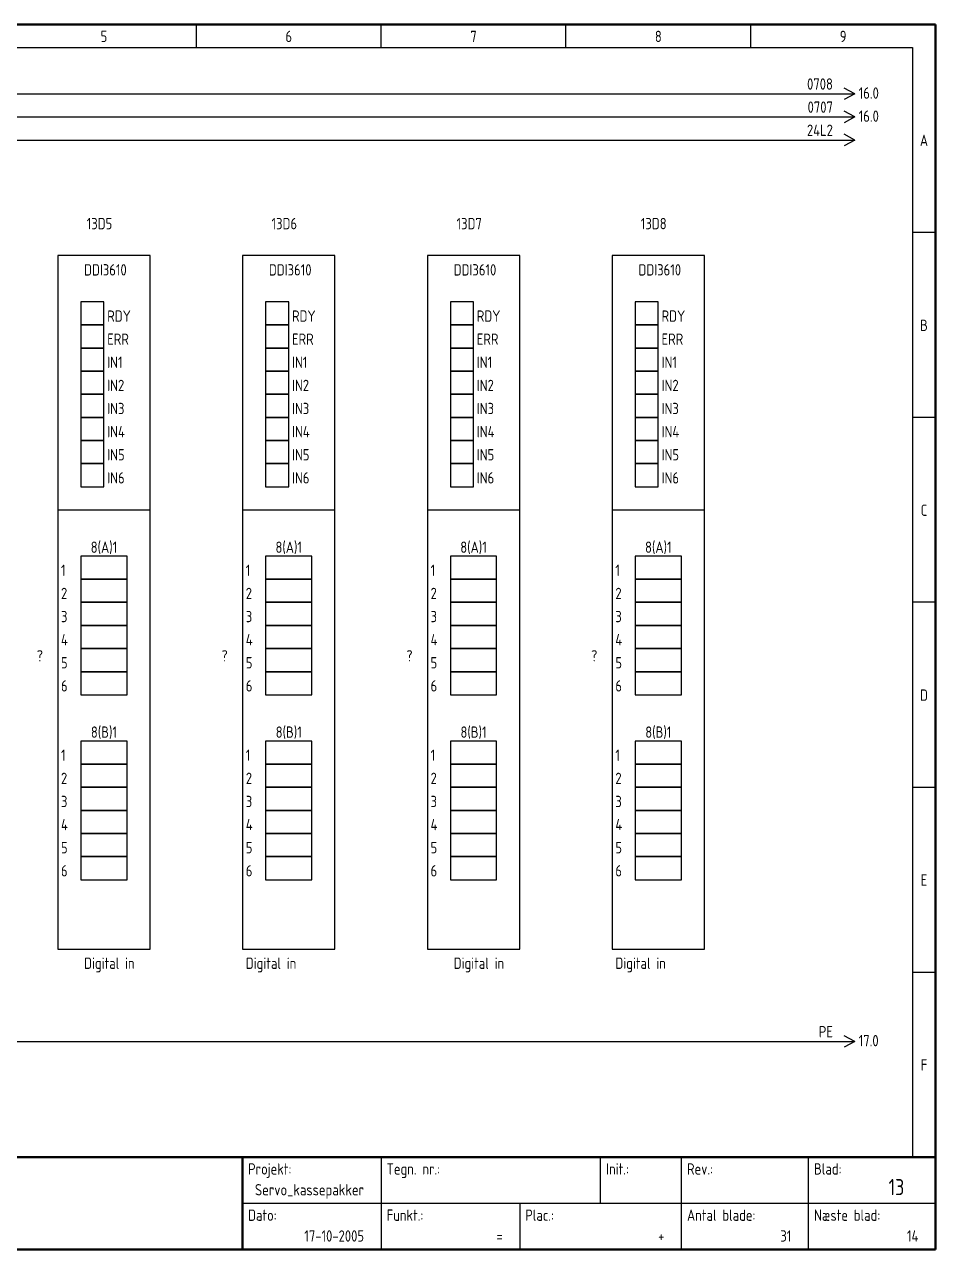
# Model space of a CAD drawing. Header units: millimetres. Extents: x 10 to 410, y 10 to 275.
# Drawn here: x 212.8 to 410, y 10 to 275 of the extents above; entities that cross this region are included whole.
import ezdxf
from ezdxf.enums import TextEntityAlignment as Align

# ---------------------------------------------------------------- set-up
doc = ezdxf.new("R2010")
doc.units = ezdxf.units.MM
doc.linetypes.add('Caddy_Solid', pattern=[0])
doc.styles.add('Caddy_Vectorfont1p', font='isocp___.ttf', dxfattribs={"width": 0.9})

# ---------------------------------------------------------------- blocks, each defined once
blk = doc.blocks.new('Blk1')
at = {"linetype": 'Caddy_Solid', "lineweight": 50}
for p, q in [((10, 275), (410, 275)), ((410, 275), (410, 10)), ((10, 30), (410, 30)), ((260, 30), (260, 10)), ((410, 10), (10, 10))]:
    blk.add_line(p, q, dxfattribs=at)
at = {"linetype": 'Caddy_Solid', "lineweight": 25}
for p, q in [((250, 270), (250, 275)), ((290, 270), (290, 275)), ((330, 270), (330, 275)), ((370, 270), (370, 275)), ((15, 270), (405, 270)), ((405, 270), (405, 30)), ((410, 230), (405, 230)), ((410, 190), (405, 190)), ((410, 150), (405, 150)), ((405, 110), (410, 110)), ((405, 70), (410, 70)), ((290, 30), (290, 10)), ((337.5, 20), (337.5, 30)), ((355, 20), (355, 30)), ((382.5, 20), (382.5, 30)), ((405, 30), (410, 30)), ((260, 20), (410, 20)), ((320, 20), (320, 10)), ((355, 10), (355, 20)), ((382.5, 10), (382.5, 20))]:
    blk.add_line(p, q, dxfattribs=at)
at = {"lineweight": 25, "style": 'Caddy_Vectorfont1p', "width": 0.9}
for s, p in [('5', (230, 271.2)), ('6', (270, 271.2)), ('7', (310, 271.2)), ('8', (350, 271.2)), ('9', (390, 271.2)), ('A', (407.5, 248.7)), ('B', (407.5, 208.7)), ('C', (407.5, 168.7)), ('D', (407.5, 128.7)), ('E', (407.5, 88.7)), ('F', (407.5, 48.7))]:
    blk.add_text(s, height=2.45, dxfattribs=at).set_placement(p, align=Align.CENTER)
for s, p in [('Projekt:', (261.2, 26.2)), ('Tegn. nr.:', (291.2, 26.2)), ('Init.:', (338.7, 26.2)), ('Rev.:', (356.2, 26.2)), ('Blad:', (383.7, 26.2)), ('Dato:', (261.2, 16.2)), ('Funkt.:', (291.2, 16.2)), ('Plac.:', (321.2, 16.2)), ('Antal blade:', (356.2, 16.2)), ('Næste blad:', (383.7, 16.2))]:
    blk.add_text(s, height=2.45, dxfattribs=at).set_placement(p)
for s, p in [('Servo_kassepakker', (286.3, 21.7)), ('17-10-2005', (286.3, 11.7)), ('+', (351.3, 11.7)), ('31', (378.8, 11.7)), ('14', (406.3, 11.7)), ('=', (316.3, 11.7))]:
    blk.add_text(s, height=2.45, dxfattribs=at).set_placement(p, align=Align.RIGHT)
at = {"lineweight": 35, "style": 'Caddy_Vectorfont1p', "width": 0.9}
blk.add_text('13', height=3.5, dxfattribs=at).set_placement((403.25, 21.75), align=Align.RIGHT)
blk = doc.blocks.new('Blk14')
at = {"linetype": 'Caddy_Solid', "lineweight": 25}
for q in [(390.25, 261.25), (390.25, 258.75)]:
    blk.add_line((392.5, 260), q, dxfattribs=at)
at = {"lineweight": 25, "style": 'Caddy_Vectorfont1p', "width": 0.9, "flags": 1}
for tag, p in [('$TAG140020', (387.79, 267.9)), ('$TAG140050', (387.79, 264.4))]:
    blk.add_attdef(tag, text='', height=2.45, dxfattribs=at).set_placement(p, align=Align.RIGHT)
at = {"lineweight": 25, "style": 'Caddy_Vectorfont1p', "width": 0.9}
blk.add_attdef('$TAG160010', text='', height=2.45, dxfattribs=at).set_placement((387.79, 260.9), align=Align.RIGHT)
blk.add_attdef('$TAG160500', (393.37, 258.95), '', height=2.45, dxfattribs=at)
blk = doc.blocks.new('Blk22')
at = {"linetype": 'Caddy_Solid', "lineweight": 25}
for q in [(390.25, 256.25), (390.25, 253.75)]:
    blk.add_line((392.5, 255), q, dxfattribs=at)
at = {"lineweight": 25, "style": 'Caddy_Vectorfont1p', "width": 0.9, "flags": 1}
for tag, p in [('$TAG140020', (387.79, 262.9)), ('$TAG140050', (387.79, 259.4))]:
    blk.add_attdef(tag, text='', height=2.45, dxfattribs=at).set_placement(p, align=Align.RIGHT)
at = {"lineweight": 25, "style": 'Caddy_Vectorfont1p', "width": 0.9}
blk.add_attdef('$TAG160010', text='', height=2.45, dxfattribs=at).set_placement((387.79, 255.9), align=Align.RIGHT)
blk.add_attdef('$TAG160500', (393.37, 253.95), '', height=2.45, dxfattribs=at)
blk = doc.blocks.new('Blk29')
at = {"linetype": 'Caddy_Solid', "lineweight": 25}
for q in [(390.25, 56.25), (390.25, 53.75)]:
    blk.add_line((392.5, 55), q, dxfattribs=at)
at = {"lineweight": 25, "style": 'Caddy_Vectorfont1p', "width": 0.9, "flags": 1}
for tag, p in [('$TAG140020', (387.79, 62.9)), ('$TAG140050', (387.79, 59.4))]:
    blk.add_attdef(tag, text='', height=2.45, dxfattribs=at).set_placement(p, align=Align.RIGHT)
at = {"lineweight": 25, "style": 'Caddy_Vectorfont1p', "width": 0.9}
blk.add_attdef('$TAG160010', text='', height=2.45, dxfattribs=at).set_placement((387.79, 55.9), align=Align.RIGHT)
blk.add_attdef('$TAG160500', (393.37, 53.95), '', height=2.45, dxfattribs=at)
blk = doc.blocks.new('Blk53')
at = {"linetype": 'Caddy_Solid', "lineweight": 25}
for p, q in [((230, 215), (225, 215)), ((225, 215), (225, 210)), ((230, 210), (230, 215)), ((225, 210), (230, 210))]:
    blk.add_line(p, q, dxfattribs=at)
blk = doc.blocks.new('Blk54')
at = {"linetype": 'Caddy_Solid', "lineweight": 25}
for p, q in [((230, 210), (225, 210)), ((225, 210), (225, 205)), ((230, 205), (230, 210)), ((225, 205), (230, 205))]:
    blk.add_line(p, q, dxfattribs=at)
blk = doc.blocks.new('Blk55')
at = {"linetype": 'Caddy_Solid', "lineweight": 25}
for p, q in [((230, 205), (225, 205)), ((225, 205), (225, 200)), ((230, 200), (230, 205)), ((225, 200), (230, 200))]:
    blk.add_line(p, q, dxfattribs=at)
blk = doc.blocks.new('Blk56')
at = {"linetype": 'Caddy_Solid', "lineweight": 25}
for p, q in [((230, 200), (225, 200)), ((225, 200), (225, 195)), ((230, 195), (230, 200)), ((225, 195), (230, 195))]:
    blk.add_line(p, q, dxfattribs=at)
blk = doc.blocks.new('Blk57')
at = {"linetype": 'Caddy_Solid', "lineweight": 25}
for p, q in [((230, 195), (225, 195)), ((225, 195), (225, 190)), ((230, 190), (230, 195)), ((225, 190), (230, 190))]:
    blk.add_line(p, q, dxfattribs=at)
blk = doc.blocks.new('Blk58')
at = {"linetype": 'Caddy_Solid', "lineweight": 25}
for p, q in [((230, 190), (225, 190)), ((225, 190), (225, 185)), ((230, 185), (230, 190)), ((225, 185), (230, 185))]:
    blk.add_line(p, q, dxfattribs=at)
blk = doc.blocks.new('Blk59')
at = {"linetype": 'Caddy_Solid', "lineweight": 25}
for p, q in [((230, 185), (225, 185)), ((225, 185), (225, 180)), ((230, 180), (230, 185)), ((225, 180), (230, 180))]:
    blk.add_line(p, q, dxfattribs=at)
blk = doc.blocks.new('Blk60')
at = {"linetype": 'Caddy_Solid', "lineweight": 25}
for p, q in [((230, 180), (225, 180)), ((225, 180), (225, 175)), ((230, 175), (230, 180)), ((225, 175), (230, 175))]:
    blk.add_line(p, q, dxfattribs=at)
blk = doc.blocks.new('Blk61')
at = {"linetype": 'Caddy_Solid', "lineweight": 25}
for p, q in [((240, 225), (220, 225)), ((220, 225), (220, 75)), ((240, 75), (240, 225)), ((220, 75), (240, 75))]:
    blk.add_line(p, q, dxfattribs=at)
blk = doc.blocks.new('Blk62')
at = {"linetype": 'Caddy_Solid', "lineweight": 25}
for p, q in [((235, 160), (225, 160)), ((225, 160), (225, 155)), ((235, 155), (235, 160)), ((225, 155), (235, 155))]:
    blk.add_line(p, q, dxfattribs=at)
blk = doc.blocks.new('Blk63')
at = {"linetype": 'Caddy_Solid', "lineweight": 25}
for p, q in [((235, 155), (225, 155)), ((225, 155), (225, 150)), ((235, 150), (235, 155)), ((225, 150), (235, 150))]:
    blk.add_line(p, q, dxfattribs=at)
blk = doc.blocks.new('Blk64')
at = {"linetype": 'Caddy_Solid', "lineweight": 25}
for p, q in [((235, 150), (225, 150)), ((225, 150), (225, 145)), ((235, 145), (235, 150)), ((225, 145), (235, 145))]:
    blk.add_line(p, q, dxfattribs=at)
blk = doc.blocks.new('Blk65')
at = {"linetype": 'Caddy_Solid', "lineweight": 25}
for p, q in [((235, 145), (225, 145)), ((225, 145), (225, 140)), ((235, 140), (235, 145)), ((225, 140), (235, 140))]:
    blk.add_line(p, q, dxfattribs=at)
blk = doc.blocks.new('Blk66')
at = {"linetype": 'Caddy_Solid', "lineweight": 25}
for p, q in [((235, 140), (225, 140)), ((225, 140), (225, 135)), ((235, 135), (235, 140)), ((225, 135), (235, 135))]:
    blk.add_line(p, q, dxfattribs=at)
blk = doc.blocks.new('Blk67')
at = {"linetype": 'Caddy_Solid', "lineweight": 25}
for p, q in [((235, 135), (225, 135)), ((225, 135), (225, 130)), ((235, 130), (235, 135)), ((225, 130), (235, 130))]:
    blk.add_line(p, q, dxfattribs=at)
blk = doc.blocks.new('Blk68')
at = {"linetype": 'Caddy_Solid', "lineweight": 25}
for p, q in [((235, 120), (225, 120)), ((225, 120), (225, 115)), ((235, 115), (235, 120)), ((225, 115), (235, 115))]:
    blk.add_line(p, q, dxfattribs=at)
blk = doc.blocks.new('Blk69')
at = {"linetype": 'Caddy_Solid', "lineweight": 25}
for p, q in [((235, 115), (225, 115)), ((225, 115), (225, 110)), ((235, 110), (235, 115)), ((225, 110), (235, 110))]:
    blk.add_line(p, q, dxfattribs=at)
blk = doc.blocks.new('Blk70')
at = {"linetype": 'Caddy_Solid', "lineweight": 25}
for p, q in [((235, 110), (225, 110)), ((225, 110), (225, 105)), ((235, 105), (235, 110)), ((225, 105), (235, 105))]:
    blk.add_line(p, q, dxfattribs=at)
blk = doc.blocks.new('Blk71')
at = {"linetype": 'Caddy_Solid', "lineweight": 25}
for p, q in [((235, 105), (225, 105)), ((225, 105), (225, 100)), ((235, 100), (235, 105)), ((225, 100), (235, 100))]:
    blk.add_line(p, q, dxfattribs=at)
blk = doc.blocks.new('Blk72')
at = {"linetype": 'Caddy_Solid', "lineweight": 25}
for p, q in [((235, 100), (225, 100)), ((225, 100), (225, 95)), ((235, 95), (235, 100)), ((225, 95), (235, 95))]:
    blk.add_line(p, q, dxfattribs=at)
blk = doc.blocks.new('Blk73')
at = {"linetype": 'Caddy_Solid', "lineweight": 25}
for p, q in [((235, 95), (225, 95)), ((225, 95), (225, 90)), ((235, 90), (235, 95)), ((225, 90), (235, 90))]:
    blk.add_line(p, q, dxfattribs=at)
blk = doc.blocks.new('Blk52')
at = {"linetype": 'Caddy_Solid', "lineweight": 25}
blk.add_line((220, 170), (240, 170), dxfattribs=at)
for name in ['Blk61', 'Blk53', 'Blk54', 'Blk55', 'Blk56', 'Blk57', 'Blk58', 'Blk59', 'Blk60', 'Blk62', 'Blk63', 'Blk64', 'Blk65', 'Blk66', 'Blk67', 'Blk68', 'Blk69', 'Blk70', 'Blk71', 'Blk72', 'Blk73']:
    blk.add_blockref(name, (0, 0, 1))
at = {"lineweight": 25, "style": 'Caddy_Vectorfont1p', "width": 0.9}
for s, p in [('DDI3610', (225.7, 220.7)), ('RDY', (230.7, 210.7)), ('ERR', (230.7, 205.7)), ('IN1', (230.7, 200.7)), ('IN2', (230.7, 195.7)), ('IN3', (230.7, 190.7)), ('IN4', (230.7, 185.7)), ('IN5', (230.7, 180.7)), ('IN6', (230.7, 175.7)), ('1', (220.7, 155.7)), ('2', (220.7, 150.7)), ('3', (220.7, 145.7)), ('4', (220.7, 140.7)), ('5', (220.7, 135.7)), ('6', (220.7, 130.7)), ('1', (220.7, 115.7)), ('2', (220.7, 110.7)), ('3', (220.7, 105.7)), ('4', (220.7, 100.7)), ('5', (220.7, 95.7)), ('6', (220.7, 90.7))]:
    blk.add_text(s, height=2.45, dxfattribs=at).set_placement(p)
for s, p in [('8(A)1', (230, 160.7)), ('8(B)1', (230, 120.7))]:
    blk.add_text(s, height=2.45, dxfattribs=at).set_placement(p, align=Align.CENTER)
for tag, p in [('$TAG160010', (231.8, 230.7)), ('$TAG160030', (208.7, 147.05)), ('$TAG160030', (210.27, 147.05)), ('$TAG175100', (216.8, 147.2)), ('$TAG175110', (216.8, 143.7)), ('$TAG175120', (216.8, 140.7)), ('$TAG160500', (216.8, 137.2))]:
    blk.add_attdef(tag, text='', height=2.45, dxfattribs=at).set_placement(p, align=Align.RIGHT)
at = {"lineweight": 25, "style": 'Caddy_Vectorfont1p', "width": 0.9, "flags": 1}
for tag, p in [('$TAG140020', (216.8, 157.7)), ('$TAG140050', (216.8, 154.2)), ('$TAG160040', (208.7, 143.55))]:
    blk.add_attdef(tag, text='', height=2.45, dxfattribs=at).set_placement(p, align=Align.RIGHT)
blk = doc.blocks.new('Blk75')
at = {"linetype": 'Caddy_Solid', "lineweight": 25}
for q in [(390.25, 251.25), (390.25, 248.75)]:
    blk.add_line((392.5, 250), q, dxfattribs=at)
at = {"lineweight": 25, "style": 'Caddy_Vectorfont1p', "width": 0.9, "flags": 1}
for tag, p in [('$TAG140020', (387.79, 257.9)), ('$TAG140050', (387.79, 254.4))]:
    blk.add_attdef(tag, text='', height=2.45, dxfattribs=at).set_placement(p, align=Align.RIGHT)
at = {"lineweight": 25, "style": 'Caddy_Vectorfont1p', "width": 0.9}
blk.add_attdef('$TAG160010', text='', height=2.45, dxfattribs=at).set_placement((387.79, 250.9), align=Align.RIGHT)
blk.add_attdef('$TAG160500', (393.37, 248.95), '', height=2.45, dxfattribs=at)
blk = doc.blocks.new('Blk77')
at = {"linetype": 'Caddy_Solid', "lineweight": 25}
for p, q in [((270, 215), (265, 215)), ((265, 215), (265, 210)), ((270, 210), (270, 215)), ((265, 210), (270, 210))]:
    blk.add_line(p, q, dxfattribs=at)
blk = doc.blocks.new('Blk78')
at = {"linetype": 'Caddy_Solid', "lineweight": 25}
for p, q in [((270, 210), (265, 210)), ((265, 210), (265, 205)), ((270, 205), (270, 210)), ((265, 205), (270, 205))]:
    blk.add_line(p, q, dxfattribs=at)
blk = doc.blocks.new('Blk79')
at = {"linetype": 'Caddy_Solid', "lineweight": 25}
for p, q in [((270, 205), (265, 205)), ((265, 205), (265, 200)), ((270, 200), (270, 205)), ((265, 200), (270, 200))]:
    blk.add_line(p, q, dxfattribs=at)
blk = doc.blocks.new('Blk80')
at = {"linetype": 'Caddy_Solid', "lineweight": 25}
for p, q in [((270, 200), (265, 200)), ((265, 200), (265, 195)), ((270, 195), (270, 200)), ((265, 195), (270, 195))]:
    blk.add_line(p, q, dxfattribs=at)
blk = doc.blocks.new('Blk81')
at = {"linetype": 'Caddy_Solid', "lineweight": 25}
for p, q in [((270, 195), (265, 195)), ((265, 195), (265, 190)), ((270, 190), (270, 195)), ((265, 190), (270, 190))]:
    blk.add_line(p, q, dxfattribs=at)
blk = doc.blocks.new('Blk82')
at = {"linetype": 'Caddy_Solid', "lineweight": 25}
for p, q in [((270, 190), (265, 190)), ((265, 190), (265, 185)), ((270, 185), (270, 190)), ((265, 185), (270, 185))]:
    blk.add_line(p, q, dxfattribs=at)
blk = doc.blocks.new('Blk83')
at = {"linetype": 'Caddy_Solid', "lineweight": 25}
for p, q in [((270, 185), (265, 185)), ((265, 185), (265, 180)), ((270, 180), (270, 185)), ((265, 180), (270, 180))]:
    blk.add_line(p, q, dxfattribs=at)
blk = doc.blocks.new('Blk84')
at = {"linetype": 'Caddy_Solid', "lineweight": 25}
for p, q in [((270, 180), (265, 180)), ((265, 180), (265, 175)), ((270, 175), (270, 180)), ((265, 175), (270, 175))]:
    blk.add_line(p, q, dxfattribs=at)
blk = doc.blocks.new('Blk85')
at = {"linetype": 'Caddy_Solid', "lineweight": 25}
for p, q in [((280, 225), (260, 225)), ((260, 225), (260, 75)), ((280, 75), (280, 225)), ((260, 75), (280, 75))]:
    blk.add_line(p, q, dxfattribs=at)
blk = doc.blocks.new('Blk86')
at = {"linetype": 'Caddy_Solid', "lineweight": 25}
for p, q in [((275, 160), (265, 160)), ((265, 160), (265, 155)), ((275, 155), (275, 160)), ((265, 155), (275, 155))]:
    blk.add_line(p, q, dxfattribs=at)
blk = doc.blocks.new('Blk87')
at = {"linetype": 'Caddy_Solid', "lineweight": 25}
for p, q in [((275, 155), (265, 155)), ((265, 155), (265, 150)), ((275, 150), (275, 155)), ((265, 150), (275, 150))]:
    blk.add_line(p, q, dxfattribs=at)
blk = doc.blocks.new('Blk88')
at = {"linetype": 'Caddy_Solid', "lineweight": 25}
for p, q in [((275, 150), (265, 150)), ((265, 150), (265, 145)), ((275, 145), (275, 150)), ((265, 145), (275, 145))]:
    blk.add_line(p, q, dxfattribs=at)
blk = doc.blocks.new('Blk89')
at = {"linetype": 'Caddy_Solid', "lineweight": 25}
for p, q in [((275, 145), (265, 145)), ((265, 145), (265, 140)), ((275, 140), (275, 145)), ((265, 140), (275, 140))]:
    blk.add_line(p, q, dxfattribs=at)
blk = doc.blocks.new('Blk90')
at = {"linetype": 'Caddy_Solid', "lineweight": 25}
for p, q in [((275, 140), (265, 140)), ((265, 140), (265, 135)), ((275, 135), (275, 140)), ((265, 135), (275, 135))]:
    blk.add_line(p, q, dxfattribs=at)
blk = doc.blocks.new('Blk91')
at = {"linetype": 'Caddy_Solid', "lineweight": 25}
for p, q in [((275, 135), (265, 135)), ((265, 135), (265, 130)), ((275, 130), (275, 135)), ((265, 130), (275, 130))]:
    blk.add_line(p, q, dxfattribs=at)
blk = doc.blocks.new('Blk92')
at = {"linetype": 'Caddy_Solid', "lineweight": 25}
for p, q in [((275, 120), (265, 120)), ((265, 120), (265, 115)), ((275, 115), (275, 120)), ((265, 115), (275, 115))]:
    blk.add_line(p, q, dxfattribs=at)
blk = doc.blocks.new('Blk93')
at = {"linetype": 'Caddy_Solid', "lineweight": 25}
for p, q in [((275, 115), (265, 115)), ((265, 115), (265, 110)), ((275, 110), (275, 115)), ((265, 110), (275, 110))]:
    blk.add_line(p, q, dxfattribs=at)
blk = doc.blocks.new('Blk94')
at = {"linetype": 'Caddy_Solid', "lineweight": 25}
for p, q in [((275, 110), (265, 110)), ((265, 110), (265, 105)), ((275, 105), (275, 110)), ((265, 105), (275, 105))]:
    blk.add_line(p, q, dxfattribs=at)
blk = doc.blocks.new('Blk95')
at = {"linetype": 'Caddy_Solid', "lineweight": 25}
for p, q in [((275, 105), (265, 105)), ((265, 105), (265, 100)), ((275, 100), (275, 105)), ((265, 100), (275, 100))]:
    blk.add_line(p, q, dxfattribs=at)
blk = doc.blocks.new('Blk96')
at = {"linetype": 'Caddy_Solid', "lineweight": 25}
for p, q in [((275, 100), (265, 100)), ((265, 100), (265, 95)), ((275, 95), (275, 100)), ((265, 95), (275, 95))]:
    blk.add_line(p, q, dxfattribs=at)
blk = doc.blocks.new('Blk97')
at = {"linetype": 'Caddy_Solid', "lineweight": 25}
for p, q in [((275, 95), (265, 95)), ((265, 95), (265, 90)), ((275, 90), (275, 95)), ((265, 90), (275, 90))]:
    blk.add_line(p, q, dxfattribs=at)
blk = doc.blocks.new('Blk76')
at = {"linetype": 'Caddy_Solid', "lineweight": 25}
blk.add_line((260, 170), (280, 170), dxfattribs=at)
for name in ['Blk85', 'Blk77', 'Blk78', 'Blk79', 'Blk80', 'Blk81', 'Blk82', 'Blk83', 'Blk84', 'Blk86', 'Blk87', 'Blk88', 'Blk89', 'Blk90', 'Blk91', 'Blk92', 'Blk93', 'Blk94', 'Blk95', 'Blk96', 'Blk97']:
    blk.add_blockref(name, (0, 0, 1))
at = {"lineweight": 25, "style": 'Caddy_Vectorfont1p', "width": 0.9}
for s, p in [('DDI3610', (265.7, 220.7)), ('RDY', (270.7, 210.7)), ('ERR', (270.7, 205.7)), ('IN1', (270.7, 200.7)), ('IN2', (270.7, 195.7)), ('IN3', (270.7, 190.7)), ('IN4', (270.7, 185.7)), ('IN5', (270.7, 180.7)), ('IN6', (270.7, 175.7)), ('1', (260.7, 155.7)), ('2', (260.7, 150.7)), ('3', (260.7, 145.7)), ('4', (260.7, 140.7)), ('5', (260.7, 135.7)), ('6', (260.7, 130.7)), ('1', (260.7, 115.7)), ('2', (260.7, 110.7)), ('3', (260.7, 105.7)), ('4', (260.7, 100.7)), ('5', (260.7, 95.7)), ('6', (260.7, 90.7))]:
    blk.add_text(s, height=2.45, dxfattribs=at).set_placement(p)
for s, p in [('8(A)1', (270, 160.7)), ('8(B)1', (270, 120.7))]:
    blk.add_text(s, height=2.45, dxfattribs=at).set_placement(p, align=Align.CENTER)
for tag, p in [('$TAG160010', (271.8, 230.7)), ('$TAG160030', (248.7, 147.05)), ('$TAG160030', (250.27, 147.05)), ('$TAG175100', (256.8, 147.2)), ('$TAG175110', (256.8, 143.7)), ('$TAG175120', (256.8, 140.7)), ('$TAG160500', (256.8, 137.2))]:
    blk.add_attdef(tag, text='', height=2.45, dxfattribs=at).set_placement(p, align=Align.RIGHT)
at = {"lineweight": 25, "style": 'Caddy_Vectorfont1p', "width": 0.9, "flags": 1}
for tag, p in [('$TAG140020', (256.8, 157.7)), ('$TAG140050', (256.8, 154.2)), ('$TAG160040', (248.7, 143.55))]:
    blk.add_attdef(tag, text='', height=2.45, dxfattribs=at).set_placement(p, align=Align.RIGHT)
blk = doc.blocks.new('Blk99')
at = {"linetype": 'Caddy_Solid', "lineweight": 25}
for p, q in [((310, 215), (305, 215)), ((305, 215), (305, 210)), ((310, 210), (310, 215)), ((305, 210), (310, 210))]:
    blk.add_line(p, q, dxfattribs=at)
blk = doc.blocks.new('Blk100')
at = {"linetype": 'Caddy_Solid', "lineweight": 25}
for p, q in [((310, 210), (305, 210)), ((305, 210), (305, 205)), ((310, 205), (310, 210)), ((305, 205), (310, 205))]:
    blk.add_line(p, q, dxfattribs=at)
blk = doc.blocks.new('Blk101')
at = {"linetype": 'Caddy_Solid', "lineweight": 25}
for p, q in [((310, 205), (305, 205)), ((305, 205), (305, 200)), ((310, 200), (310, 205)), ((305, 200), (310, 200))]:
    blk.add_line(p, q, dxfattribs=at)
blk = doc.blocks.new('Blk102')
at = {"linetype": 'Caddy_Solid', "lineweight": 25}
for p, q in [((310, 200), (305, 200)), ((305, 200), (305, 195)), ((310, 195), (310, 200)), ((305, 195), (310, 195))]:
    blk.add_line(p, q, dxfattribs=at)
blk = doc.blocks.new('Blk103')
at = {"linetype": 'Caddy_Solid', "lineweight": 25}
for p, q in [((310, 195), (305, 195)), ((305, 195), (305, 190)), ((310, 190), (310, 195)), ((305, 190), (310, 190))]:
    blk.add_line(p, q, dxfattribs=at)
blk = doc.blocks.new('Blk104')
at = {"linetype": 'Caddy_Solid', "lineweight": 25}
for p, q in [((310, 190), (305, 190)), ((305, 190), (305, 185)), ((310, 185), (310, 190)), ((305, 185), (310, 185))]:
    blk.add_line(p, q, dxfattribs=at)
blk = doc.blocks.new('Blk105')
at = {"linetype": 'Caddy_Solid', "lineweight": 25}
for p, q in [((310, 185), (305, 185)), ((305, 185), (305, 180)), ((310, 180), (310, 185)), ((305, 180), (310, 180))]:
    blk.add_line(p, q, dxfattribs=at)
blk = doc.blocks.new('Blk106')
at = {"linetype": 'Caddy_Solid', "lineweight": 25}
for p, q in [((310, 180), (305, 180)), ((305, 180), (305, 175)), ((310, 175), (310, 180)), ((305, 175), (310, 175))]:
    blk.add_line(p, q, dxfattribs=at)
blk = doc.blocks.new('Blk107')
at = {"linetype": 'Caddy_Solid', "lineweight": 25}
for p, q in [((320, 225), (300, 225)), ((300, 225), (300, 75)), ((320, 75), (320, 225)), ((300, 75), (320, 75))]:
    blk.add_line(p, q, dxfattribs=at)
blk = doc.blocks.new('Blk108')
at = {"linetype": 'Caddy_Solid', "lineweight": 25}
for p, q in [((315, 160), (305, 160)), ((305, 160), (305, 155)), ((315, 155), (315, 160)), ((305, 155), (315, 155))]:
    blk.add_line(p, q, dxfattribs=at)
blk = doc.blocks.new('Blk109')
at = {"linetype": 'Caddy_Solid', "lineweight": 25}
for p, q in [((315, 155), (305, 155)), ((305, 155), (305, 150)), ((315, 150), (315, 155)), ((305, 150), (315, 150))]:
    blk.add_line(p, q, dxfattribs=at)
blk = doc.blocks.new('Blk110')
at = {"linetype": 'Caddy_Solid', "lineweight": 25}
for p, q in [((315, 150), (305, 150)), ((305, 150), (305, 145)), ((315, 145), (315, 150)), ((305, 145), (315, 145))]:
    blk.add_line(p, q, dxfattribs=at)
blk = doc.blocks.new('Blk111')
at = {"linetype": 'Caddy_Solid', "lineweight": 25}
for p, q in [((315, 145), (305, 145)), ((305, 145), (305, 140)), ((315, 140), (315, 145)), ((305, 140), (315, 140))]:
    blk.add_line(p, q, dxfattribs=at)
blk = doc.blocks.new('Blk112')
at = {"linetype": 'Caddy_Solid', "lineweight": 25}
for p, q in [((315, 140), (305, 140)), ((305, 140), (305, 135)), ((315, 135), (315, 140)), ((305, 135), (315, 135))]:
    blk.add_line(p, q, dxfattribs=at)
blk = doc.blocks.new('Blk113')
at = {"linetype": 'Caddy_Solid', "lineweight": 25}
for p, q in [((315, 135), (305, 135)), ((305, 135), (305, 130)), ((315, 130), (315, 135)), ((305, 130), (315, 130))]:
    blk.add_line(p, q, dxfattribs=at)
blk = doc.blocks.new('Blk114')
at = {"linetype": 'Caddy_Solid', "lineweight": 25}
for p, q in [((315, 120), (305, 120)), ((305, 120), (305, 115)), ((315, 115), (315, 120)), ((305, 115), (315, 115))]:
    blk.add_line(p, q, dxfattribs=at)
blk = doc.blocks.new('Blk115')
at = {"linetype": 'Caddy_Solid', "lineweight": 25}
for p, q in [((315, 115), (305, 115)), ((305, 115), (305, 110)), ((315, 110), (315, 115)), ((305, 110), (315, 110))]:
    blk.add_line(p, q, dxfattribs=at)
blk = doc.blocks.new('Blk116')
at = {"linetype": 'Caddy_Solid', "lineweight": 25}
for p, q in [((315, 110), (305, 110)), ((305, 110), (305, 105)), ((315, 105), (315, 110)), ((305, 105), (315, 105))]:
    blk.add_line(p, q, dxfattribs=at)
blk = doc.blocks.new('Blk117')
at = {"linetype": 'Caddy_Solid', "lineweight": 25}
for p, q in [((315, 105), (305, 105)), ((305, 105), (305, 100)), ((315, 100), (315, 105)), ((305, 100), (315, 100))]:
    blk.add_line(p, q, dxfattribs=at)
blk = doc.blocks.new('Blk118')
at = {"linetype": 'Caddy_Solid', "lineweight": 25}
for p, q in [((315, 100), (305, 100)), ((305, 100), (305, 95)), ((315, 95), (315, 100)), ((305, 95), (315, 95))]:
    blk.add_line(p, q, dxfattribs=at)
blk = doc.blocks.new('Blk119')
at = {"linetype": 'Caddy_Solid', "lineweight": 25}
for p, q in [((315, 95), (305, 95)), ((305, 95), (305, 90)), ((315, 90), (315, 95)), ((305, 90), (315, 90))]:
    blk.add_line(p, q, dxfattribs=at)
blk = doc.blocks.new('Blk98')
at = {"linetype": 'Caddy_Solid', "lineweight": 25}
blk.add_line((300, 170), (320, 170), dxfattribs=at)
for name in ['Blk107', 'Blk99', 'Blk100', 'Blk101', 'Blk102', 'Blk103', 'Blk104', 'Blk105', 'Blk106', 'Blk108', 'Blk109', 'Blk110', 'Blk111', 'Blk112', 'Blk113', 'Blk114', 'Blk115', 'Blk116', 'Blk117', 'Blk118', 'Blk119']:
    blk.add_blockref(name, (0, 0, 1))
at = {"lineweight": 25, "style": 'Caddy_Vectorfont1p', "width": 0.9}
for s, p in [('DDI3610', (305.7, 220.7)), ('RDY', (310.7, 210.7)), ('ERR', (310.7, 205.7)), ('IN1', (310.7, 200.7)), ('IN2', (310.7, 195.7)), ('IN3', (310.7, 190.7)), ('IN4', (310.7, 185.7)), ('IN5', (310.7, 180.7)), ('IN6', (310.7, 175.7)), ('1', (300.7, 155.7)), ('2', (300.7, 150.7)), ('3', (300.7, 145.7)), ('4', (300.7, 140.7)), ('5', (300.7, 135.7)), ('6', (300.7, 130.7)), ('1', (300.7, 115.7)), ('2', (300.7, 110.7)), ('3', (300.7, 105.7)), ('4', (300.7, 100.7)), ('5', (300.7, 95.7)), ('6', (300.7, 90.7))]:
    blk.add_text(s, height=2.45, dxfattribs=at).set_placement(p)
for s, p in [('8(A)1', (310, 160.7)), ('8(B)1', (310, 120.7))]:
    blk.add_text(s, height=2.45, dxfattribs=at).set_placement(p, align=Align.CENTER)
for tag, p in [('$TAG160010', (311.8, 230.7)), ('$TAG160030', (288.7, 147.05)), ('$TAG160030', (290.27, 147.05)), ('$TAG175100', (296.8, 147.2)), ('$TAG175110', (296.8, 143.7)), ('$TAG175120', (296.8, 140.7)), ('$TAG160500', (296.8, 137.2))]:
    blk.add_attdef(tag, text='', height=2.45, dxfattribs=at).set_placement(p, align=Align.RIGHT)
at = {"lineweight": 25, "style": 'Caddy_Vectorfont1p', "width": 0.9, "flags": 1}
for tag, p in [('$TAG140020', (296.8, 157.7)), ('$TAG140050', (296.8, 154.2)), ('$TAG160040', (288.7, 143.55))]:
    blk.add_attdef(tag, text='', height=2.45, dxfattribs=at).set_placement(p, align=Align.RIGHT)
blk = doc.blocks.new('Blk121')
at = {"linetype": 'Caddy_Solid', "lineweight": 25}
for p, q in [((350, 215), (345, 215)), ((345, 215), (345, 210)), ((350, 210), (350, 215)), ((345, 210), (350, 210))]:
    blk.add_line(p, q, dxfattribs=at)
blk = doc.blocks.new('Blk122')
at = {"linetype": 'Caddy_Solid', "lineweight": 25}
for p, q in [((350, 210), (345, 210)), ((345, 210), (345, 205)), ((350, 205), (350, 210)), ((345, 205), (350, 205))]:
    blk.add_line(p, q, dxfattribs=at)
blk = doc.blocks.new('Blk123')
at = {"linetype": 'Caddy_Solid', "lineweight": 25}
for p, q in [((350, 205), (345, 205)), ((345, 205), (345, 200)), ((350, 200), (350, 205)), ((345, 200), (350, 200))]:
    blk.add_line(p, q, dxfattribs=at)
blk = doc.blocks.new('Blk124')
at = {"linetype": 'Caddy_Solid', "lineweight": 25}
for p, q in [((350, 200), (345, 200)), ((345, 200), (345, 195)), ((350, 195), (350, 200)), ((345, 195), (350, 195))]:
    blk.add_line(p, q, dxfattribs=at)
blk = doc.blocks.new('Blk125')
at = {"linetype": 'Caddy_Solid', "lineweight": 25}
for p, q in [((350, 195), (345, 195)), ((345, 195), (345, 190)), ((350, 190), (350, 195)), ((345, 190), (350, 190))]:
    blk.add_line(p, q, dxfattribs=at)
blk = doc.blocks.new('Blk126')
at = {"linetype": 'Caddy_Solid', "lineweight": 25}
for p, q in [((350, 190), (345, 190)), ((345, 190), (345, 185)), ((350, 185), (350, 190)), ((345, 185), (350, 185))]:
    blk.add_line(p, q, dxfattribs=at)
blk = doc.blocks.new('Blk127')
at = {"linetype": 'Caddy_Solid', "lineweight": 25}
for p, q in [((350, 185), (345, 185)), ((345, 185), (345, 180)), ((350, 180), (350, 185)), ((345, 180), (350, 180))]:
    blk.add_line(p, q, dxfattribs=at)
blk = doc.blocks.new('Blk128')
at = {"linetype": 'Caddy_Solid', "lineweight": 25}
for p, q in [((350, 180), (345, 180)), ((345, 180), (345, 175)), ((350, 175), (350, 180)), ((345, 175), (350, 175))]:
    blk.add_line(p, q, dxfattribs=at)
blk = doc.blocks.new('Blk129')
at = {"linetype": 'Caddy_Solid', "lineweight": 25}
for p, q in [((360, 225), (340, 225)), ((340, 225), (340, 75)), ((360, 75), (360, 225)), ((340, 75), (360, 75))]:
    blk.add_line(p, q, dxfattribs=at)
blk = doc.blocks.new('Blk130')
at = {"linetype": 'Caddy_Solid', "lineweight": 25}
for p, q in [((355, 160), (345, 160)), ((345, 160), (345, 155)), ((355, 155), (355, 160)), ((345, 155), (355, 155))]:
    blk.add_line(p, q, dxfattribs=at)
blk = doc.blocks.new('Blk131')
at = {"linetype": 'Caddy_Solid', "lineweight": 25}
for p, q in [((355, 155), (345, 155)), ((345, 155), (345, 150)), ((355, 150), (355, 155)), ((345, 150), (355, 150))]:
    blk.add_line(p, q, dxfattribs=at)
blk = doc.blocks.new('Blk132')
at = {"linetype": 'Caddy_Solid', "lineweight": 25}
for p, q in [((355, 150), (345, 150)), ((345, 150), (345, 145)), ((355, 145), (355, 150)), ((345, 145), (355, 145))]:
    blk.add_line(p, q, dxfattribs=at)
blk = doc.blocks.new('Blk133')
at = {"linetype": 'Caddy_Solid', "lineweight": 25}
for p, q in [((355, 145), (345, 145)), ((345, 145), (345, 140)), ((355, 140), (355, 145)), ((345, 140), (355, 140))]:
    blk.add_line(p, q, dxfattribs=at)
blk = doc.blocks.new('Blk134')
at = {"linetype": 'Caddy_Solid', "lineweight": 25}
for p, q in [((355, 140), (345, 140)), ((345, 140), (345, 135)), ((355, 135), (355, 140)), ((345, 135), (355, 135))]:
    blk.add_line(p, q, dxfattribs=at)
blk = doc.blocks.new('Blk135')
at = {"linetype": 'Caddy_Solid', "lineweight": 25}
for p, q in [((355, 135), (345, 135)), ((345, 135), (345, 130)), ((355, 130), (355, 135)), ((345, 130), (355, 130))]:
    blk.add_line(p, q, dxfattribs=at)
blk = doc.blocks.new('Blk136')
at = {"linetype": 'Caddy_Solid', "lineweight": 25}
for p, q in [((355, 120), (345, 120)), ((345, 120), (345, 115)), ((355, 115), (355, 120)), ((345, 115), (355, 115))]:
    blk.add_line(p, q, dxfattribs=at)
blk = doc.blocks.new('Blk137')
at = {"linetype": 'Caddy_Solid', "lineweight": 25}
for p, q in [((355, 115), (345, 115)), ((345, 115), (345, 110)), ((355, 110), (355, 115)), ((345, 110), (355, 110))]:
    blk.add_line(p, q, dxfattribs=at)
blk = doc.blocks.new('Blk138')
at = {"linetype": 'Caddy_Solid', "lineweight": 25}
for p, q in [((355, 110), (345, 110)), ((345, 110), (345, 105)), ((355, 105), (355, 110)), ((345, 105), (355, 105))]:
    blk.add_line(p, q, dxfattribs=at)
blk = doc.blocks.new('Blk139')
at = {"linetype": 'Caddy_Solid', "lineweight": 25}
for p, q in [((355, 105), (345, 105)), ((345, 105), (345, 100)), ((355, 100), (355, 105)), ((345, 100), (355, 100))]:
    blk.add_line(p, q, dxfattribs=at)
blk = doc.blocks.new('Blk140')
at = {"linetype": 'Caddy_Solid', "lineweight": 25}
for p, q in [((355, 100), (345, 100)), ((345, 100), (345, 95)), ((355, 95), (355, 100)), ((345, 95), (355, 95))]:
    blk.add_line(p, q, dxfattribs=at)
blk = doc.blocks.new('Blk141')
at = {"linetype": 'Caddy_Solid', "lineweight": 25}
for p, q in [((355, 95), (345, 95)), ((345, 95), (345, 90)), ((355, 90), (355, 95)), ((345, 90), (355, 90))]:
    blk.add_line(p, q, dxfattribs=at)
blk = doc.blocks.new('Blk120')
at = {"linetype": 'Caddy_Solid', "lineweight": 25}
blk.add_line((340, 170), (360, 170), dxfattribs=at)
for name in ['Blk129', 'Blk121', 'Blk122', 'Blk123', 'Blk124', 'Blk125', 'Blk126', 'Blk127', 'Blk128', 'Blk130', 'Blk131', 'Blk132', 'Blk133', 'Blk134', 'Blk135', 'Blk136', 'Blk137', 'Blk138', 'Blk139', 'Blk140', 'Blk141']:
    blk.add_blockref(name, (0, 0, 1))
at = {"lineweight": 25, "style": 'Caddy_Vectorfont1p', "width": 0.9}
for s, p in [('DDI3610', (345.7, 220.7)), ('RDY', (350.7, 210.7)), ('ERR', (350.7, 205.7)), ('IN1', (350.7, 200.7)), ('IN2', (350.7, 195.7)), ('IN3', (350.7, 190.7)), ('IN4', (350.7, 185.7)), ('IN5', (350.7, 180.7)), ('IN6', (350.7, 175.7)), ('1', (340.7, 155.7)), ('2', (340.7, 150.7)), ('3', (340.7, 145.7)), ('4', (340.7, 140.7)), ('5', (340.7, 135.7)), ('6', (340.7, 130.7)), ('1', (340.7, 115.7)), ('2', (340.7, 110.7)), ('3', (340.7, 105.7)), ('4', (340.7, 100.7)), ('5', (340.7, 95.7)), ('6', (340.7, 90.7))]:
    blk.add_text(s, height=2.45, dxfattribs=at).set_placement(p)
for s, p in [('8(A)1', (350, 160.7)), ('8(B)1', (350, 120.7))]:
    blk.add_text(s, height=2.45, dxfattribs=at).set_placement(p, align=Align.CENTER)
for tag, p in [('$TAG160010', (351.8, 230.7)), ('$TAG160030', (328.7, 147.05)), ('$TAG160030', (330.27, 147.05)), ('$TAG175100', (336.8, 147.2)), ('$TAG175110', (336.8, 143.7)), ('$TAG175120', (336.8, 140.7)), ('$TAG160500', (336.8, 137.2))]:
    blk.add_attdef(tag, text='', height=2.45, dxfattribs=at).set_placement(p, align=Align.RIGHT)
at = {"lineweight": 25, "style": 'Caddy_Vectorfont1p', "width": 0.9, "flags": 1}
for tag, p in [('$TAG140020', (336.8, 157.7)), ('$TAG140050', (336.8, 154.2)), ('$TAG160040', (328.7, 143.55))]:
    blk.add_attdef(tag, text='', height=2.45, dxfattribs=at).set_placement(p, align=Align.RIGHT)

msp = doc.modelspace()

# ---------------------------------------------------------------- linework, layer by layer
at = {"linetype": 'Caddy_Solid', "lineweight": 25}
for p, q in [((115, 260), (392.5, 260)), ((120, 255), (392.5, 255)), ((110, 250), (392.5, 250)), ((150, 55), (392.5, 55))]:
    msp.add_line(p, q, dxfattribs=at)

# ---------------------------------------------------------------- block references
msp.add_blockref('Blk1', (0, 0, 1))
ref = msp.add_blockref('Blk14', (0, 0, 1))
ref.add_attrib('$TAG160010', '0708', dxfattribs={"lineweight": 25, "height": 2.45, "style": 'Caddy_Vectorfont1p', "width": 0.9}).set_placement((387.79, 260.9), align=Align.RIGHT)
ref.add_attrib('$TAG160500', '16.0', (393.37, 258.95), dxfattribs={"lineweight": 25, "height": 2.45, "style": 'Caddy_Vectorfont1p', "width": 0.9})
ref = msp.add_blockref('Blk22', (0, 0, 1))
ref.add_attrib('$TAG160010', '0707', dxfattribs={"lineweight": 25, "height": 2.45, "style": 'Caddy_Vectorfont1p', "width": 0.9}).set_placement((387.79, 255.9), align=Align.RIGHT)
ref.add_attrib('$TAG160500', '16.0', (393.37, 253.95), dxfattribs={"lineweight": 25, "height": 2.45, "style": 'Caddy_Vectorfont1p', "width": 0.9})
ref = msp.add_blockref('Blk75', (0, 0, 1))
ref.add_attrib('$TAG160010', '24L2', dxfattribs={"lineweight": 25, "height": 2.45, "style": 'Caddy_Vectorfont1p', "width": 0.9}).set_placement((387.79, 250.9), align=Align.RIGHT)
ref = msp.add_blockref('Blk52', (0, 0, 1))
ref.add_attrib('$TAG160010', '13D5', dxfattribs={"lineweight": 25, "height": 2.45, "style": 'Caddy_Vectorfont1p', "width": 0.9}).set_placement((231.8, 230.7), align=Align.RIGHT)
ref.add_attrib('$TAG160500', '?', dxfattribs={"lineweight": 25, "height": 2.45, "style": 'Caddy_Vectorfont1p', "width": 0.9}).set_placement((216.8, 137.2), align=Align.RIGHT)
ref = msp.add_blockref('Blk76', (0, 0, 1))
ref.add_attrib('$TAG160010', '13D6', dxfattribs={"lineweight": 25, "height": 2.45, "style": 'Caddy_Vectorfont1p', "width": 0.9}).set_placement((271.8, 230.7), align=Align.RIGHT)
ref.add_attrib('$TAG160500', '?', dxfattribs={"lineweight": 25, "height": 2.45, "style": 'Caddy_Vectorfont1p', "width": 0.9}).set_placement((256.8, 137.2), align=Align.RIGHT)
ref = msp.add_blockref('Blk98', (0, 0, 1))
ref.add_attrib('$TAG160010', '13D7', dxfattribs={"lineweight": 25, "height": 2.45, "style": 'Caddy_Vectorfont1p', "width": 0.9}).set_placement((311.8, 230.7), align=Align.RIGHT)
ref.add_attrib('$TAG160500', '?', dxfattribs={"lineweight": 25, "height": 2.45, "style": 'Caddy_Vectorfont1p', "width": 0.9}).set_placement((296.8, 137.2), align=Align.RIGHT)
ref = msp.add_blockref('Blk120', (0, 0, 1))
ref.add_attrib('$TAG160010', '13D8', dxfattribs={"lineweight": 25, "height": 2.45, "style": 'Caddy_Vectorfont1p', "width": 0.9}).set_placement((351.8, 230.7), align=Align.RIGHT)
ref.add_attrib('$TAG160500', '?', dxfattribs={"lineweight": 25, "height": 2.45, "style": 'Caddy_Vectorfont1p', "width": 0.9}).set_placement((336.8, 137.2), align=Align.RIGHT)
ref = msp.add_blockref('Blk29', (0, 0, 1))
ref.add_attrib('$TAG160010', 'PE', dxfattribs={"lineweight": 25, "height": 2.45, "style": 'Caddy_Vectorfont1p', "width": 0.9}).set_placement((387.79, 55.9), align=Align.RIGHT)
ref.add_attrib('$TAG160500', '17.0', (393.37, 53.95), dxfattribs={"lineweight": 25, "height": 2.45, "style": 'Caddy_Vectorfont1p', "width": 0.9})

# ---------------------------------------------------------------- texts
at = {"lineweight": 25, "style": 'Caddy_Vectorfont1p', "width": 0.9}
for p in [(225.7, 70.7), (260.7, 70.7), (305.7, 70.7), (340.7, 70.7)]:
    msp.add_text('Digital in', height=2.45, dxfattribs=at).set_placement(p)

doc.saveas('drawing.dxf')
